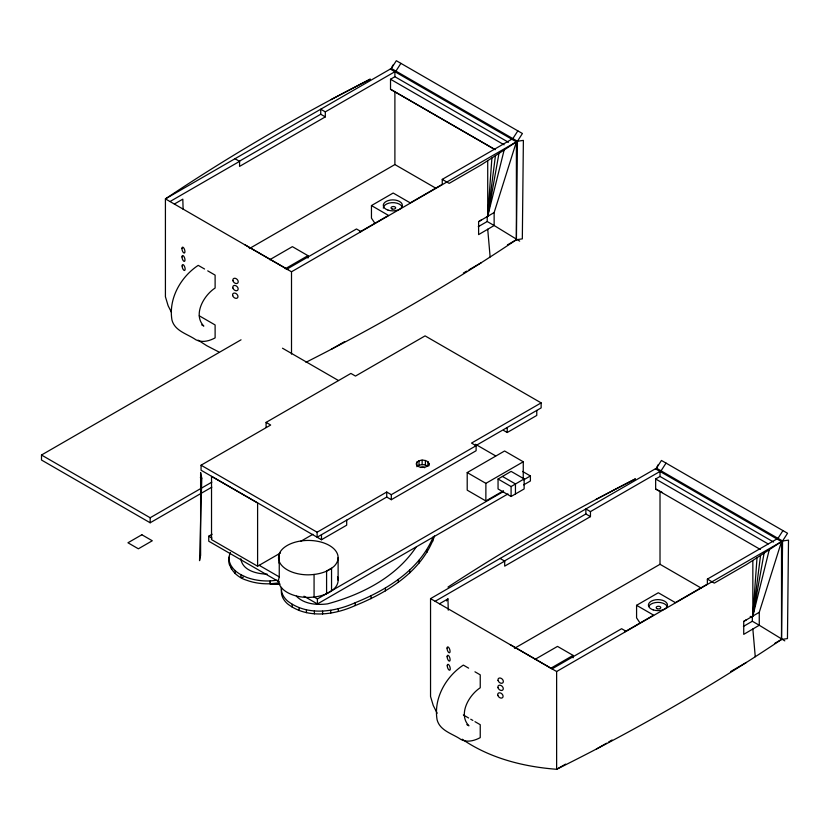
<?xml version="1.0" encoding="UTF-8"?>
<svg xmlns="http://www.w3.org/2000/svg" width="830" height="830" viewBox="0 0 830 830"><rect width="100%" height="100%" fill="white"/><g stroke="black" fill="none" stroke-linecap="round" stroke-linejoin="round"><path stroke-width="1.25" d="M485.861 500.947L485.892 483.361L523.274 461.781L504.588 450.991L467.207 472.571L467.207 490.167L485.861 500.947L503.457 490.789M523.242 478.101L523.274 461.781M305.959 362.295C378.449 325.671 448.916 284.96 516.395 239.725L517.443 141.245L522.412 133.506L396.325 60.715L391.345 68.454L165.419 198.889L165.419 296.746L168.127 305.762L171.488 312.381M462.175 739.198C489.845 758.267 523.471 766.754 556.629 769.286C634.203 730.763 709.567 687.707 781.518 639.463L782.566 540.994L787.535 533.254L661.448 460.453L656.468 468.193L430.542 598.627L430.542 696.495L433.25 705.51L437.171 713.229M201.783 478.246L199.542 560.665L200.611 555.343L200.611 472.529L201.783 478.246L200.341 477.406M504.152 149.96L487.718 216.277L491.9 157.97M769.275 549.709L752.841 616.016L757.022 557.708M487.718 161.113L487.718 216.277L495.437 155.687M752.841 560.852L752.841 616.016L760.56 555.426M487.718 216.277L498.965 153.405L516.395 141.847L390.308 69.056M752.841 616.016L764.088 553.143L781.518 541.596L655.43 468.794M279.254 554.316L279.254 576.902L278.496 580.222A29.818 17.212 0 0 0 308.314 597.434C317.485 597.206 327.134 595.152 334.127 588.833A29.818 17.212 0 0 0 337.551 576.86M279.866 584.33L270.196 583.77A38.73 22.358 0 0 1 246.697 580.253C235.077 576.923 224.806 564.711 230.45 552.5M519.673 241.136L494.141 225.511L494.141 212.563L516.395 141.847L516.395 239.725L507.441 244.892M784.796 640.874L759.263 625.249L759.263 612.301L781.518 541.596L781.518 639.463L774.805 643.343M416.836 462.165L416.214 464.053L417.303 465.858C420.52 468.224 425.365 467.944 428.373 465.391L428.996 463.514L427.907 461.698C424.618 459.54 419.866 459.519 416.836 462.165L416.836 465.557M434.536 535.931C422.408 571.03 388.015 592.278 355.219 605.558C334.241 615.072 306.924 618.983 287.543 603.835A38.73 22.358 0 0 1 281.443 590.265L281.443 587.422A38.73 22.358 0 0 0 287.543 600.993C306.924 616.14 334.241 612.229 355.219 602.715C387.112 589.829 419.897 569.619 433.416 536.45M392.932 65.082L391.345 68.454L517.443 141.245L523.377 140.384L522.329 238.864L516.395 239.725M658.066 464.821L656.468 468.193L777.98 538.348L782.566 540.994L788.5 540.123L787.452 638.602L781.518 639.463M400.911 63.36L395.931 71.1L325.319 111.863L320.733 109.218L320.733 114.239L239.445 161.176M517.827 130.87L512.857 138.6L442.245 179.373L442.245 184.385L410.238 202.873L393.181 193.027L371.456 205.57L371.456 218.124L375.004 223.426M666.034 463.099L661.053 470.838L590.452 511.602L585.866 508.956L585.866 513.977L503.447 561.557M782.949 530.609L777.98 538.348L707.368 579.112L707.368 584.123L675.361 602.611L658.315 592.765L636.579 605.309L636.579 617.862L640.127 623.164M446.54 600.92L447.951 598.897L448.273 610.185M415.965 547.312C395.848 577.358 361.538 594.685 327.487 603.877C316.873 605.226 304.288 604.24 296.393 596.21M416.836 466.688C419.866 464.043 424.618 464.053 427.907 466.221L427.907 461.698M498.965 153.405L481.296 164.828L449.175 183.368L442.245 179.373M447.972 587.08C508.385 547.572 571.113 511.633 635.427 478.858L596.075 499.401M764.088 553.143L746.419 564.566L714.298 583.116L707.368 579.112M478.267 226.673L487.21 221.517L494.141 225.511L478.609 234.62L478.609 221.672L481.296 219.981M743.389 626.422L752.333 621.255L759.263 625.249L743.732 634.359L743.732 621.421L746.419 619.72M498.052 479.024L511.104 471.388L524.135 478.92L524.135 488.953L511.093 496.485L498.052 488.963L498.052 479.024L511.093 486.556L511.093 496.485M511.093 486.556L524.135 478.92M330.952 99.662L370.305 79.12C299.786 115.059 231.165 154.795 165.419 198.889L170.005 201.534L239.569 161.373L239.569 166.394L325.319 116.885L325.319 111.863M174.373 204.035L182.818 199.159L183.108 209.191M495.199 149.711L390.525 89.277L390.525 79.244L394.893 76.723L508.468 142.293M249.374 248.575L394.893 164.558L436.092 188.348M269.719 259.738L292.388 246.655L307.961 255.661L307.961 258.078M285.302 268.733L307.961 255.661M170.005 201.534L286.921 269.138L356.485 228.966L361.071 231.622M359.805 231.985L388.502 215.416L371.456 205.57M517.443 141.245L291.506 271.784L291.506 354.109M211.826 487.179L150.168 522.776L41.5 460.028L41.5 455.016L241.042 339.812M478.609 221.672L494.141 212.563M331.295 349.295L344.73 341.545M463.389 273.039L466.74 271.099M468.981 269.812L481.296 262.695M266.088 427.398L266.088 422.387L350.893 373.427L355.479 376.073L425.085 335.88L541.139 402.882L541.139 407.904L474.874 446.167M346.691 520.161L346.691 525.183L321.48 539.739L201.068 470.237L201.068 465.215L270.673 425.033L266.088 422.387M41.5 455.016L150.168 517.754L211.826 482.157M279.326 581.965L208.745 541.212L208.745 536.201L212.107 534.25M257.601 566.216L257.601 502.97L211.526 476.368L211.526 539.614L257.601 566.216L280.436 553.029M300.585 541.399L312.9 534.292M317.112 532.217L386.728 492.034L391.314 494.68L476.109 445.72L476.109 450.742L391.314 499.702L386.728 497.046L317.112 537.238L317.112 532.217L201.068 465.215M541.139 402.882L471.523 443.075L476.109 445.72M503.737 430.5L507.213 432.513L536.771 415.436L536.771 410.425M314.072 574.412L314.072 596.998L317.413 598.938L503.592 491.443M523.699 479.833L530.401 475.964L530.401 480.985L523.678 484.865M303.977 596.189L317.413 603.95L507.981 493.933M430.542 598.627L435.127 601.283L504.692 561.111L504.692 566.133L590.452 516.623L590.452 511.602M439.495 603.773L447.951 598.897M760.322 549.45L655.648 489.015L655.648 478.983L660.016 476.462L773.591 542.032M514.496 648.313L660.016 564.296L701.215 588.086M534.852 659.476L557.511 646.394L573.084 655.399L573.084 657.817M550.425 668.472L573.084 655.399M624.928 631.723L653.625 615.154L636.579 605.309M565.583 764.119L556.629 769.286L556.629 671.522L782.566 540.994M759.263 612.301L743.732 621.421M596.417 749.034L606.502 743.224M608.732 741.927L612.094 739.987M730.742 671.491L746.419 662.433M243.346 577.192L240.939 577.566L240.939 574.723C234.548 571.185 228.437 565.033 229.049 557.179M240.939 574.723L246.697 577.41A38.73 22.358 0 0 0 270.196 580.938L277.137 580.243M273.879 583.615L270.196 583.77L269.947 582.899M279.866 583.843L270.196 583.77L270.196 580.938M273.879 583.812L270.196 583.77L278.289 582.971L278.289 580.129M267.146 574.142C256.916 573.924 242.443 570.656 240.804 558.715M655.648 489.015L662.371 492.532M218.736 351.899L206.732 345.695L198.131 340.155M390.525 89.277L493.995 148.995M390.525 79.244L504.101 144.814M320.733 114.239L325.319 116.885M234.983 158.727L239.569 161.373M655.648 478.983L768.113 543.909M244.912 244.767L287.979 269.626M286.921 269.138L291.506 271.784M204.564 269.013L198.225 265.361C180.691 276.878 168.314 298.79 171.966 320.038C174.85 331.201 187.559 333.919 195.89 339.792C202.167 342.935 209.253 341.047 215.115 337.893L215.115 324.955L199.283 315.815M207.728 270.85L215.115 275.114L215.115 288.041C203.807 295.314 192.674 314.632 203.817 326.076L201.7 324.862M475.507 444.278L495.676 455.919M522.568 471.44L530.401 475.964M585.866 513.977L590.452 516.623M750.206 616.368L752.437 617.655M282.501 348.216L338.515 380.555M502.409 476.41L515.451 483.942L515.451 493.975M467.207 472.571L485.892 483.361M500.106 558.466L504.692 561.111M626.204 631.36L621.618 628.715L552.043 668.876L435.127 601.283M510.035 644.505L556.629 671.522M468.628 668.15L463.348 665.1C445.814 676.616 433.436 698.528 437.088 719.776C439.973 730.94 452.682 733.668 461.013 739.53C467.29 742.674 474.376 740.785 480.238 737.631L480.238 724.694L474.957 721.654M474.957 671.802L480.238 674.852L480.238 687.779C468.929 695.063 457.797 714.371 468.94 725.814L466.823 724.6M208.745 536.201L212.013 538.079M259.168 565.303L279.254 576.902M463.348 714.952L468.628 717.991M470.735 719.216L472.851 720.43M752.841 628.964L755.259 656.727M487.718 229.225L490.136 256.989M752.333 616.078L752.333 621.255M660.016 471.44L660.016 476.462M660.016 491.516L660.016 564.296M507.213 427.492L507.213 432.513M487.21 216.329L487.21 221.517M432.658 538.691L432.658 541.534M428.996 463.514L428.996 465.765M426.911 549.605L426.911 552.438M425.396 460.453L425.396 464.966M422.138 460.09L422.138 464.603M419.223 560.105L419.223 562.948M419.005 460.723L419.005 465.236M409.667 570.086L409.667 572.928M398.358 579.433L398.358 582.276M394.893 71.702L394.893 76.723M394.893 91.777L394.893 164.558M391.314 494.68L391.314 499.702M386.728 492.034L386.728 497.046M385.411 588.055L385.411 590.898M370.989 595.836L370.989 598.679M355.219 602.715L355.219 605.558M338.298 608.598L338.298 611.44M338.121 557.636L338.121 580.222M331.544 590.773L331.544 568.187L326.584 571.05L326.584 593.637M330.682 610.372L330.682 613.214M322.59 611.181L322.59 614.024M321.48 534.717L321.48 539.739M317.413 598.938L317.413 603.95M314.383 610.984L314.383 613.827M306.426 609.791L306.426 612.633M299.091 607.664L299.091 610.496M292.191 604.323L292.191 607.155M235.149 570.739L235.149 573.582M231.456 566.506L231.456 569.349M229.391 561.92L229.391 564.753M150.168 517.754L150.168 522.776M383.315 208.143A9.535 5.499 0 0 1 391.604 202.686A9.535 5.499 0 0 1 402.052 206.712M648.759 606.45A9.535 5.499 0 0 1 657.972 602.373A9.535 5.499 0 0 1 667.175 606.45M279.305 563.394A3.382 1.951 0 0 1 279.399 561.9M420.717 467.539A2.303 1.328 0 0 1 424.69 467.747M279.513 553.185L278.496 557.636A29.818 17.212 0 0 0 308.314 574.848C317.485 574.619 327.134 572.565 334.127 566.247A29.818 17.212 0 0 0 319.716 541.741A29.818 17.212 0 0 0 279.513 553.185M141.857 534.748L127.945 542.779L138.371 548.796L152.284 540.766L141.857 534.748M181.936 248.388A3.071 1.224 72.1 0 0 184.094 253.036A3.071 1.224 72.1 0 0 184.27 248.876A3.071 1.224 72.1 0 0 181.936 248.388M181.998 256.906A3.071 1.224 72.1 0 0 184.239 261.398A3.071 1.224 72.1 0 0 184.239 257.051A3.071 1.224 72.1 0 0 181.998 256.906M182.133 265.984A3.071 1.224 72.1 0 0 184.385 270.487A3.071 1.224 72.1 0 0 184.385 266.139A3.071 1.224 72.1 0 0 182.133 265.984M232.95 280.716A3.071 2.189 44 0 0 237.442 283.289A3.071 2.189 44 0 0 236.239 278.704A3.071 2.189 44 0 0 232.95 280.716M232.908 288.01A3.071 2.189 44 0 0 237.442 290.427A3.071 2.189 44 0 0 236.062 285.831A3.071 2.189 44 0 0 232.908 288.01M232.711 295.625A3.071 2.189 44 0 0 237.245 298.053A3.071 2.189 44 0 0 235.876 293.457A3.071 2.189 44 0 0 232.711 295.625M388.077 210.146A9.535 5.499 0 0 0 402.374 205.373A9.535 5.499 0 0 0 388.077 200.611A9.535 5.499 0 0 0 388.077 210.146M392.04 208.953A2.303 1.328 0 0 0 395.651 207.967A2.303 1.328 0 0 0 392.362 206.66A2.303 1.328 0 0 0 392.04 208.953M447.059 648.126A3.071 1.224 72.1 0 0 449.217 652.774A3.071 1.224 72.1 0 0 449.393 648.614A3.071 1.224 72.1 0 0 447.059 648.126M447.121 656.644A3.071 1.224 72.1 0 0 449.362 661.137A3.071 1.224 72.1 0 0 449.362 656.789A3.071 1.224 72.1 0 0 447.121 656.644M447.256 665.722A3.071 1.224 72.1 0 0 449.507 670.225A3.071 1.224 72.1 0 0 449.507 665.878A3.071 1.224 72.1 0 0 447.256 665.722M498.073 680.455A3.071 2.189 44 0 0 502.565 683.028A3.071 2.189 44 0 0 501.362 678.442A3.071 2.189 44 0 0 498.073 680.455M498.031 687.748A3.071 2.189 44 0 0 502.565 690.166A3.071 2.189 44 0 0 501.185 685.57A3.071 2.189 44 0 0 498.031 687.748M497.834 695.364A3.071 2.189 44 0 0 502.368 697.791A3.071 2.189 44 0 0 500.998 693.195A3.071 2.189 44 0 0 497.834 695.364M653.2 609.884A9.535 5.499 0 0 0 667.496 605.122A9.535 5.499 0 0 0 653.2 600.349A9.535 5.499 0 0 0 653.2 609.884M657.163 608.691A2.303 1.328 0 0 0 660.773 607.705A2.303 1.328 0 0 0 657.485 606.398A2.303 1.328 0 0 0 657.163 608.691"/></g></svg>
